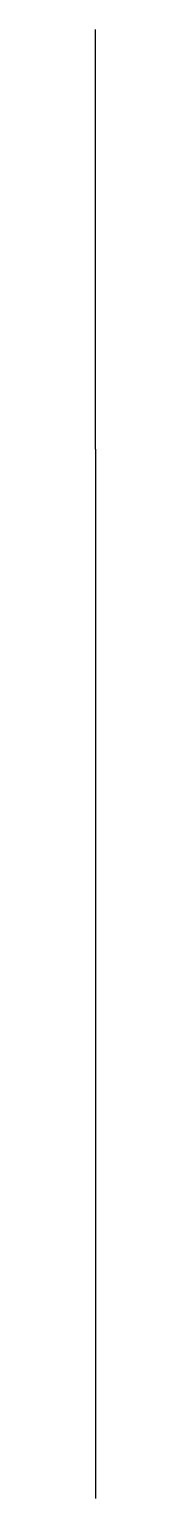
# Model space of a CAD drawing. Header units: millimetres. Extents: x 0 to 0, y 201 to 271.
import ezdxf

# ---------------------------------------------------------------- set-up
doc = ezdxf.new("R2010")
doc.units = ezdxf.units.MM

msp = doc.modelspace()

# ---------------------------------------------------------------- linework, layer by layer
at = {"extrusion": (1, 0, 0)}
for p, q in [((0, 271.017, 163.781), (0, 271.017, 178.781)), ((0, 259.017, 218.781), (0, 271.017, 178.781)), ((0, 251.017, 218.781), (0, 259.017, 218.781)), ((0, 251.017, 218.781), (0, 251.017, 228.781)), ((0, 251.017, 228.781), (0, 251.017, 263.781)), ((0, 251.017, 263.781), (0, 201.017, 263.781))]:
    msp.add_line(p, q, dxfattribs=at)

doc.saveas('drawing.dxf')
